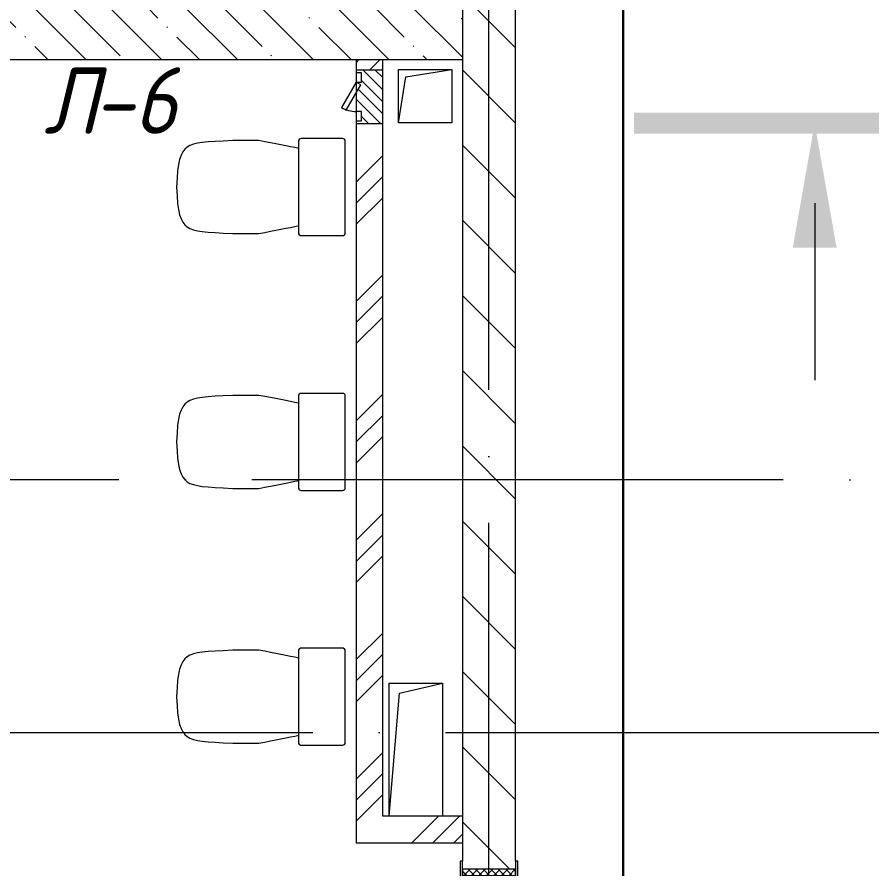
# Model space of a CAD drawing. Header units: millimetres. Extents: x -592259 to 288321, y -552984 to 293768.
# Drawn here: x 166627 to 169844, y -219094 to -215891 of the extents above; entities that cross this region are included whole.
import ezdxf

# ---------------------------------------------------------------- set-up
doc = ezdxf.new("R2010")
doc.units = ezdxf.units.MM
doc.linetypes.add('ADSK_Линия сетки', pattern=[2500, 2000, -250, 0, -250])
doc.linetypes.add('ADSK_Скрыто', pattern=[600, 300, -300])
for name, color, linetype, lineweight in [('4) Штукатурка', 6, 'Continuous', 30), ('A-DETL-GENF-OTLN', 250, 'Continuous', 5), ('A-DOOR-____-IDEN', 250, 'Continuous', 9), ('A-DOOR-____-MCUT', 250, 'Continuous', 5), ('A-DOOR-____-OTLN', 250, 'Continuous', 5), ('A-DOOR-FRAM-MCUT', 250, 'Continuous', 5), ('A-DOOR-FRAM-OTLN', 250, 'Continuous', 5), ('A-FLOR-____-OTLN', 250, 'Continuous', 9), ('A-GLAZ-____-OTLN', 250, 'Continuous', 5), ('A-WALL-____-MCUT', 250, 'Continuous', 13), ('A-WALL-____-PATT', 250, 'Continuous', 13), ('G-____-____-SYMB', 250, 'ADSK_Скрыто', 9), ('P-SANR-FIXT-OTLN', 250, 'Continuous', 9), ('S-GRID-____-OTLN', 250, 'Continuous', 9)]:
    doc.layers.add(name, color=color, linetype=linetype, lineweight=lineweight)
doc.styles.add('ISOCPEUR_I', font='isocpeui.ttf', dxfattribs={"width": 0.9, "height": 12.5})
pattern_1 = [(45, (28052.9, -258555.93), (-224.5064, 224.5064), []), (45, (28132.28, -258555.93), (0, 449.0128), []), (45, (27973.53, -258555.93), (0, 449.0128), [])]

# ---------------------------------------------------------------- blocks, each defined once
blk = doc.blocks.new('Дверь_СКБ_1Ст_Внутренняя - Д-3л_1100x2100h_С_У_ Душ-42631068-АР1_Маркировочный план 3 этажа секция 2_3')
at = {"layer": 'A-DOOR-____-OTLN'}
h = blk.add_hatch(dxfattribs=at)
h.set_pattern_fill('FP_9', color=256, style=0, pattern_type=2)
h.set_pattern_definition([(135, (1751.41, 164.685), (-14.14214, -14.14214), []), (225, (1751.41, 164.685), (14.14214, -14.14214), [])])
h.paths.add_polyline_path([(562.5, 100), (537.5, 100), (537.5, -100), (562.5, -100), (562.5, -22.2)])
at = {"layer": 'A-DOOR-FRAM-OTLN'}
h = blk.add_hatch(dxfattribs=at)
h.set_pattern_fill('FP_10', color=256, style=0, pattern_type=2)
h.set_pattern_definition([(45, (-371.384, 164.685), (-14.1421, 14.1421), []), (135, (-371.384, 164.685), (-14.1421, -14.1421), [])])
h.paths.add_polyline_path([(-512.5, -22.2), (-512.5, 100), (-537.5, 100), (-537.5, -100), (-512.5, -100), (-512.5, -96.9)])
at = {"layer": 'A-DOOR-____-MCUT'}
for p, q in [((512.5, 1100), (472.5, 1100)), ((472.5, 1100), (472.5, 100)), ((512.5, 100), (512.5, 1100)), ((472.5, 100), (512.5, 100))]:
    blk.add_line(p, q, dxfattribs=at)
at = {"layer": 'A-DOOR-____-OTLN'}
blk.add_arc((512.5, 100), 1000, 90, 180, dxfattribs=at)
at = {"layer": 'A-DOOR-FRAM-MCUT'}
for p, q in [((-497.5, 108), (-567.5, 108)), ((-567.5, 108), (-567.5, 100)), ((-567.5, 100), (-497.5, 100)), ((-512.5, 100), (-537.5, 100)), ((-537.5, 100), (-537.5, -100)), ((-487.5, 100), (-512.5, 100)), ((-512.5, 100), (-512.5, 20)), ((-512.5, -100), (-512.5, 100)), ((-497.5, 100), (-512.5, 100)), ((-512.5, 100), (-512.5, 99)), ((-512.5, 99), (-497.5, 99)), ((-497.5, 100), (-497.5, 108)), ((-497.5, 99), (-497.5, 100)), ((-487.5, 60), (-487.5, 100)), ((512.5, 100), (512.5, 60)), ((537.5, 100), (512.5, 100)), ((592.5, 108), (522.5, 108)), ((522.5, 108), (522.5, 100)), ((537.5, 100), (522.5, 100)), ((522.5, 100), (522.5, 99)), ((522.5, 100), (592.5, 100)), ((522.5, 99), (537.5, 99)), ((537.5, 20), (537.5, 100)), ((562.5, 100), (537.5, 100)), ((537.5, 100), (537.5, -100)), ((537.5, 99), (537.5, 100)), ((562.5, -100), (562.5, 100)), ((592.5, 100), (592.5, 108)), ((-477.5, 60), (-487.5, 60)), ((-477.5, 20), (-477.5, 60)), ((512.5, 60), (502.5, 60)), ((502.5, 60), (502.5, 20)), ((-512.5, 20), (-477.5, 20)), ((-497.5, 20), (-512.5, 20)), ((-512.5, 20), (-512.5, -100)), ((-497.5, -100), (-497.5, 20)), ((502.5, 20), (537.5, 20)), ((537.5, 20), (522.5, 20)), ((522.5, 20), (522.5, -100)), ((537.5, -100), (537.5, 20)), ((-497.5, -100), (-567.5, -100)), ((-567.5, -100), (-567.5, -108)), ((-567.5, -108), (-497.5, -108)), ((-537.5, -100), (-512.5, -100)), ((-512.5, -100), (-497.5, -100)), ((-497.5, -108), (-497.5, -100)), ((522.5, -100), (537.5, -100)), ((592.5, -100), (522.5, -100)), ((522.5, -100), (522.5, -108)), ((522.5, -108), (592.5, -108)), ((537.5, -100), (562.5, -100)), ((592.5, -108), (592.5, -100))]:
    blk.add_line(p, q, dxfattribs=at)
blk = doc.blocks.new('SND_Унитаз_Santek_HEO - Santek HEO_ 365х635х785_ выпуск-прямой_ PN4_5_ Х-резьба НР DN15_ К-гл_кон_ П DN100-25961145-АР1_Маркировочный план 3 этажа секция 2_3')
at = {"layer": 'P-SANR-FIXT-OTLN', "lineweight": 5}
for p, q in [((-175, 423.4), (-175, 325.6)), ((175, 325.6), (175, 423.4)), ((-182.5, 165.8), (-182.5, 10)), ((172.5, 175.8), (-172.5, 175.8)), ((182.5, 10), (182.5, 165.8)), ((-172.5, 0), (172.5, 0))]:
    blk.add_line(p, q, dxfattribs=at)
for centre, start, end in [((-172.5, 165.8), 90, 180), ((-172.5, 165.8), 105, 180), ((172.5, 165.8), 0, 90), ((172.5, 165.8), 0, 75), ((-172.5, 10), 180, 270), ((-172.5, 10), 180, 270), ((172.5, 10), 270, 0), ((172.5, 10), 285, 0)]:
    blk.add_arc(centre, 10, start, end, dxfattribs=at)
for points, knots in [([(0, 634.5), (-96, 631.3), (-168.1, 609.5), (-169.2, 526.5), (-175, 423.4)], [-0.5440111, -0.5440111, -0.5440111, -0.5440111, -0.2757876, 0, 0, 0, 0]), ([(175, 423.4), (169.2, 526.5), (168.1, 609.5), (96, 631.3), (0, 634.5)], [-0.5440111, -0.5440111, -0.5440111, -0.5440111, -0.2682234, 0, 0, 0, 0])]:
    blk.add_open_spline(points, degree=3, knots=knots, dxfattribs=at)
for points in [[(-175, 325.6), (-163, 263.9), (-153.6, 214.5), (-145, 174.9)], [(145, 174.9), (153.6, 214.5), (163, 263.9), (175, 325.6)]]:
    blk.add_open_spline(points, degree=3, dxfattribs=at)
blk = doc.blocks.new('_Wn_-As_OpeningMEP_floor__Rectangular - _Wn_-As_OpeningMEP_floor__Rectangular-32466825-АР1_Маркировочный план 3 этажа секция 2_3')
at = {"layer": 'A-DETL-GENF-OTLN', "lineweight": 5}
for p, q in [((-73.2, 123.2), (100, 150)), ((-100, -50), (-73.2, 123.2))]:
    blk.add_line(p, q, dxfattribs=at)
blk = doc.blocks.new('_Wn_-As_OpeningMEP_floor__Rectangular - _Wn_-As_OpeningMEP_floor__Rectangular-32466846-АР1_Маркировочный план 3 этажа секция 2_3')
at = {"layer": 'A-DETL-GENF-OTLN', "lineweight": 5}
for p, q in [((-62.2, 262.2), (100, 300)), ((-100, -200), (-62.2, 262.2))]:
    blk.add_line(p, q, dxfattribs=at)
blk = doc.blocks.new('АР_Люк - ЛРС_ВК_200х200_внутренний_RAL 9006-42736552-АР1_Маркировочный план 3 этажа секция 2_3')
at = {"layer": 'A-DOOR-____-OTLN'}
h = blk.add_hatch(dxfattribs=at)
h.set_pattern_fill('FP_144', color=256, style=0, pattern_type=2)
h.set_pattern_definition([(45, (125, 0), (-22.627, 22.627), [])])
h.paths.add_polyline_path([(25, 50), (25, -50), (225, -50), (225, 50), (215, 50), (215, 30), (180, 30), (180, 50), (170, 32.7), (140, 50), (70, 50), (70, 30), (35, 30), (35, 50), (27.5, 50)])
at = {"layer": 'A-DETL-GENF-OTLN', "lineweight": 5}
for p, q in [((225, 50), (25, 50)), ((25, 50), (25, -50)), ((225, -50), (225, 50)), ((25, -50), (225, -50))]:
    blk.add_line(p, q, dxfattribs=at)
at = {"layer": 'A-DOOR-____-MCUT', "lineweight": 5}
for p, q in [((84.7, 105), (74.7, 87.7)), ((180, 50), (84.7, 105)), ((74.7, 87.7), (170, 32.7)), ((70, 50), (35, 50)), ((35, 50), (35, 30)), ((70, 30), (70, 50)), ((170, 32.7), (180, 50)), ((215, 50), (180, 50)), ((180, 50), (180, 30)), ((215, 30), (215, 50)), ((35, 30), (70, 30)), ((180, 30), (215, 30))]:
    blk.add_line(p, q, dxfattribs=at)
blk.add_arc((180, 50), 110, 150, 180, dxfattribs=at)
at = {"layer": 'A-DOOR-____-OTLN'}
blk.add_line((180, 50), (84.7, 105), dxfattribs=at)
blk = doc.blocks.new('Разрез - Номер вида спереди_3_5 мм-32550530-АР1_Маркировочный план 3 этажа секция 2_3')
at = {"layer": 'G-____-____-SYMB', "linetype": 'Continuous'}
for points in [[(9.798, 0.404), (9.798, -0.394), (-0.333, -0.394), (-0.333, 0.404)], [(2.176, -4.675), (3, 0), (3.824, -4.675)]]:
    blk.add_hatch(color=256, dxfattribs=at).paths.add_polyline_path(points)
at = {"layer": 'G-____-____-SYMB', "linetype": 'Continuous', "lineweight": 20}
blk.add_line((3, -3), (3, -9.663), dxfattribs=at)

msp = doc.modelspace()

# ---------------------------------------------------------------- hatches: boundary and pattern name
at = {"layer": 'A-WALL-____-PATT', "lineweight": 15}
h = msp.add_hatch(dxfattribs=at)
h.set_pattern_fill('FP_1', color=256, style=0, pattern_type=2)
h.set_pattern_definition([(135, (28052.9, -258555.93), (-141.42136, -141.42136), [])])
h.paths.add_polyline_path([(168502.9057, -221000.7777), (168502.9057, -220195.9296), (168302.9057, -220195.9296), (168302.9057, -221000.7777), (168445.192, -221000.7777)])
h.paths.add_polyline_path([(168302.9057, -219095.9296), (168502.9057, -219095.9296), (168502.9057, -214120.9602), (168302.9057, -214120.9602), (168302.9057, -219065.9296)])
h.paths.add_polyline_path([(168302.9057, -213450.9602), (168502.9057, -213450.9602), (168502.9057, -213230.9602), (168302.9057, -213230.9602), (168302.9057, -213430.9602)])
h = msp.add_hatch(dxfattribs=at)
h.set_pattern_fill('FP_19', color=256, style=0, pattern_type=2)
h.set_pattern_definition([(135, (28052.9, -258555.93), (-142.5612, -142.5612), []), (135, (28195.47, -258555.93), (-142.5612, -142.5612), [252.016, -50.403, 3.353, -47.05])])
h.paths.add_polyline_path([(168262.8838, -216050.928), (168302.9057, -216050.928), (168302.9057, -215850.928), (166077.9057, -215850.9292), (166077.9057, -216050.928), (168227.8838, -216050.928)])
h.paths.add_polyline_path([(165027.9057, -216050.928), (165027.9057, -215850.928), (164552.9057, -215850.928), (164552.9057, -216050.928), (164997.9057, -216050.928)])
h = msp.add_hatch(dxfattribs=at)
h.set_pattern_fill('FP_11', color=256, style=0, pattern_type=2)
h.set_pattern_definition(pattern_1)
h.paths.add_polyline_path([(167902.9057, -218895.9296), (168002.9057, -218895.9296), (168002.9057, -216290.928), (167902.9057, -216290.928), (167902.9057, -218765.4792)])
h.paths.add_polyline_path([(168002.9057, -216090.928), (168002.9057, -216050.928), (167902.9057, -216050.928), (167902.9057, -216090.928)])
h = msp.add_hatch(dxfattribs=at)
h.set_pattern_fill('FP_11', color=256, style=0, pattern_type=2)
h.set_pattern_definition(pattern_1)
h.paths.add_polyline_path([(167902.9057, -218995.9296), (168302.9057, -218995.9296), (168302.9057, -218895.9296), (167902.9057, -218895.9296), (167902.9057, -218971.4793)])

# ---------------------------------------------------------------- linework, layer by layer
at = {"layer": '4) Штукатурка'}
msp.add_line((168907.84, -221187.4365), (168907.84, -212993.3086), dxfattribs=at)
at = {"layer": 'A-FLOR-____-OTLN', "lineweight": 5}
for p, q in [((168062.8838, -216288.4286), (168062.8838, -216088.4286)), ((168062.8838, -216088.4286), (168262.8838, -216088.4286)), ((168262.8838, -216088.4286), (168262.8838, -216288.4286)), ((168262.8838, -216288.4286), (168062.8838, -216288.4286)), ((168027.8838, -218895.9296), (168027.8838, -218395.9296)), ((168027.8838, -218395.9296), (168227.8838, -218395.9296)), ((168227.8838, -218395.9296), (168227.8838, -218895.9296))]:
    msp.add_line(p, q, dxfattribs=at)
at = {"layer": 'A-WALL-____-MCUT', "color": 7, "lineweight": 15}
for p, q in [((168502.9057, -219065.9296), (168502.9057, -214120.9602)), ((168302.9057, -214260.9286), (168302.9057, -219065.9296)), ((167902.9057, -216050.928), (167902.9057, -216100.928)), ((168002.9057, -218895.9296), (168002.9057, -216050.928)), ((167902.9057, -216175.928), (167902.9057, -216245.928)), ((167902.9057, -216280.928), (167902.9057, -218995.9296)), ((168302.9057, -218895.9296), (168002.9057, -218895.9296)), ((167902.9057, -218995.9296), (168302.9057, -218995.9296))]:
    msp.add_line(p, q, dxfattribs=at)
at = {"layer": 'A-WALL-____-MCUT', "color": 250, "lineweight": 15}
for p, q in [((168304.9057, -216050.928), (168304.9057, -215850.928)), ((166077.9057, -216050.928), (168304.9057, -216050.928))]:
    msp.add_line(p, q, dxfattribs=at)
at = {"layer": 'S-GRID-____-OTLN', "linetype": 'ADSK_Линия сетки'}
for p, q in [((168402.9057, -262294.7685), (168402.9057, -197353.9241)), ((184510.8783, -217630.9286), (127372.9057, -217630.9286)), ((93236.8325, -218580.9286), (184510.8783, -218580.9286))]:
    msp.add_line(p, q, dxfattribs=at)

# ---------------------------------------------------------------- block references
at = {"layer": 'A-DOOR-____-OTLN'}
for name, p, rotation in [('АР_Люк - ЛРС_ВК_200х200_внутренний_RAL 9006-42736552-АР1_Маркировочный план 3 этажа секция 2_3', (167952.9057, -216315.928), 90), ('Дверь_СКБ_1Ст_Внутренняя - Д-3л_1100x2100h_С_У_ Душ-42631068-АР1_Маркировочный план 3 этажа секция 2_3', (168402.9057, -219633.4296), 270)]:
    msp.add_blockref(name, p, dxfattribs=dict(at, rotation=rotation))
at = {"layer": 'A-GLAZ-____-OTLN'}
for name, p in [('_Wn_-As_OpeningMEP_floor__Rectangular - _Wn_-As_OpeningMEP_floor__Rectangular-32466825-АР1_Маркировочный план 3 этажа секция 2_3', (168162.8838, -216238.4286)), ('_Wn_-As_OpeningMEP_floor__Rectangular - _Wn_-As_OpeningMEP_floor__Rectangular-32466846-АР1_Маркировочный план 3 этажа секция 2_3', (168127.8838, -218695.9296))]:
    msp.add_blockref(name, p, dxfattribs=at)
at = {"layer": 'G-____-____-SYMB', "linetype": 'Continuous', "lineweight": 40, "extrusion": (0, 0, -1), "xscale": 99.99999999999993, "yscale": 99.99999999999993, "zscale": 99.99999999999993}
msp.add_blockref('Разрез - Номер вида спереди_3_5 мм-32550530-АР1_Маркировочный план 3 этажа секция 2_3', (-169928.4745, -216290.3036), dxfattribs=at)
at = {"layer": 'P-SANR-FIXT-OTLN', "lineweight": 5, "rotation": 90.00000000000007}
for p in [(167861.9057, -216530.0949), (167861.9057, -217488.4286), (167861.9057, -218446.7623)]:
    msp.add_blockref('SND_Унитаз_Santek_HEO - Santek HEO_ 365х635х785_ выпуск-прямой_ PN4_5_ Х-резьба НР DN15_ К-гл_кон_ П DN100-25961145-АР1_Маркировочный план 3 этажа секция 2_3', p, dxfattribs=at)

# ---------------------------------------------------------------- texts
at = {"layer": 'A-DOOR-____-IDEN', "char_height": 250, "attachment_point": 1, "style": 'ISOCPEUR_I'}
for s, insert, width in [('\\fISOCPEUR|b0|i1|c204|p34|;\\W.9;Л', (166727.7433, -216079.5738), 223.670812), ('-6', (166912.2901, -216079.5738), 404.0505)]:
    msp.add_mtext(s, dxfattribs=dict(at, insert=insert, width=width))

doc.saveas('drawing.dxf')
